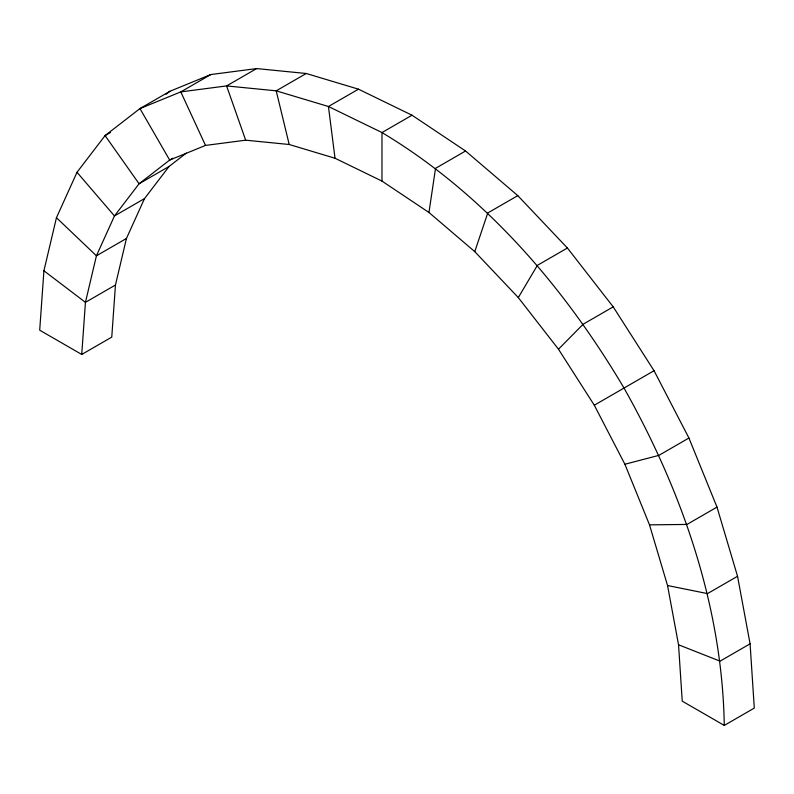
<?xml version="1.0" encoding="UTF-8"?>
<svg xmlns="http://www.w3.org/2000/svg" width="794" height="794" viewBox="0 0 794 794"><rect width="100%" height="100%" fill="white"/><g stroke="black" fill="none" stroke-linecap="round" stroke-linejoin="round"><path stroke-width="1.19" d="M81.732 354.452L85.434 302.345L96.431 255.797L114.465 215.948L139.079 183.771L169.678 160.07L205.507 145.421L245.674 140.181L289.205 144.498L335.018 158.244L381.983 181.092L428.959 212.484L474.772 251.629L518.303 297.581L558.47 349.201L594.299 405.218L624.898 464.252L649.512 524.854L667.546 585.525L678.542 644.778L682.235 701.152L724.277 725.418L754.3 708.079L750.082 643.815L737.547 576.275L716.992 507.108L688.924 438.02L654.048 370.719L613.206 306.861L567.412 248.016L517.787 195.632L465.562 150.999L412.017 115.219L358.471 89.176L306.236 73.495L256.621 68.582L210.817 74.547L169.976 91.25L139.952 108.58L105.076 135.605L77.008 172.288L56.453 217.715L43.918 270.784L39.7 330.185L81.732 354.452L111.765 337.113L115.458 285.016L126.454 238.458L144.488 198.609L169.102 166.432L186.312 153.103M428.959 212.484L435.529 168.338L465.562 150.999M474.772 251.629L487.764 212.971L517.787 195.632M518.303 297.581L537.379 265.355L567.412 248.016M558.47 349.201L583.183 324.2L613.206 306.861M166.105 94.248L169.976 91.25M110.435 132.509L105.076 135.605L139.079 183.771L169.102 166.432M210.817 74.547L180.794 91.886L139.952 108.58L169.678 160.07L172.893 158.205M256.621 68.582L226.588 85.921L180.794 91.886L205.507 145.421M306.236 73.495L276.213 90.834L226.588 85.921L245.674 140.181M144.488 198.609L114.465 215.948L77.008 172.288M358.471 89.176L328.438 106.505L276.213 90.834L289.205 144.498M126.454 238.458L96.431 255.797L56.453 217.715M115.458 285.016L85.434 302.345L43.918 270.784M412.017 115.219L381.983 132.558L328.438 106.505L335.018 158.244M594.299 405.218L654.048 370.719M688.924 438.02L658.901 455.359L624.898 464.252M716.992 507.108L686.969 524.437L649.512 524.854M737.547 576.275L707.523 593.604L667.546 585.525M750.082 643.815L720.059 661.154L678.542 644.778M724.277 725.418C722.292 606.318 682.016 491.049 624.024 388.058C563.819 286.336 484.132 193.815 381.983 132.558L381.983 181.092"/></g></svg>
